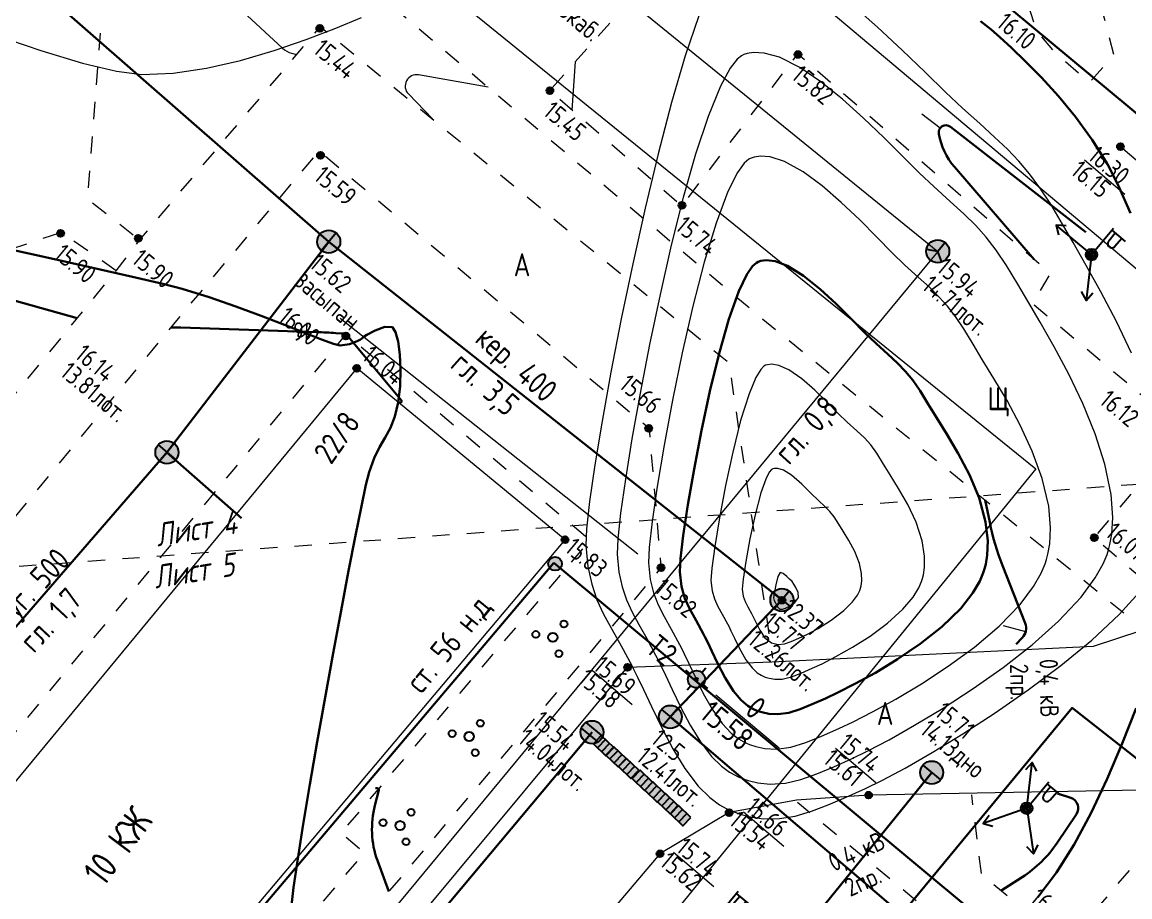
# Model space of a CAD drawing. Header units: metres. Extents: x 2491 to 4492, y 1184 to 2058.
# Drawn here: x 2693.58 to 2741.69, y 1856.69 to 1894.67 of the extents above; entities that cross this region are included whole.
import ezdxf
from ezdxf.enums import TextEntityAlignment as Align

# ---------------------------------------------------------------- set-up
doc = ezdxf.new("R2010")
doc.units = ezdxf.units.M
doc.linetypes.add('g5_01_5x1_5', pattern=[1.5, 0.75, -0.75])
for name, color, linetype, transparency in [('01_Геодезические пункты', 7, 'Continuous', 0.6), ('02_Сетка', 7, 'Continuous', 0.6), ('03_Здания и строения', 7, 'Continuous', 0.6), ('06_Инженерно-технические сооружения', 7, 'Continuous', 0.6), ('07_Объекты электропередачи', 7, 'Continuous', 0.6), ('10_Границы покрытий и угодий', 7, 'Continuous', 0.6), ('13_Растительность', 7, 'Continuous', 0.6), ('19_Горизонтали', 7, 'Continuous', 0.6), ('30_Канализация', 7, 'Continuous', 0.6), ('31_Водопровод', 7, 'Continuous', 0.6), ('32_Теплосеть', 7, 'Continuous', 0.6), ('33_Газопровод', 7, 'Continuous', 0.6), ('35_Телефон', 7, 'Continuous', 0.6), ('37_Кабель низкого напряжения', 7, 'Continuous', 0.6), ('44_Крышки колодцев', 7, 'Continuous', 0.6), ('61_Отметки высоты поверхности', 7, 'Continuous', 0.6)]:
    doc.layers.add(name, color=color, linetype=linetype, transparency=transparency)
doc.layers.add('rastr', color=7, linetype='Continuous')
doc.layers.add('Сети_Горизонтали.Вспомогательные', color=1, linetype='Continuous', lineweight=9)
doc.layers.add('Сети_Горизонтали.Основные', color=1, linetype='Continuous', lineweight=30)
doc.styles.add('LIKE11', font='GOST_0.TTF')
doc.styles.add('LIKE14', font='GOST_0.TTF')
doc.styles.add('LIKE17', font='GOST_0.TTF')
doc.styles.add('LIKE32', font='GOST_0.TTF')
doc.styles.add('LIKE36', font='GOST_0.TTF')
doc.styles.add('Line_GUGK', font='GOST_0.TTF')
doc.styles.add('pragmai.shx', font='GOST_0.TTF')
doc.styles.get("Standard").update_dxf_attribs({"font": 'GOST_0.TTF'})
doc.linetypes.add('g5_119_3', pattern='A,4,-1,[31,GUGK_2005.shx,S=0.1,R=0,X=0,Y=0],4,[31,GUGK_2005.shx,S=0.1,R=180,X=0,Y=0],-1', length=10)
doc.linetypes.add('g5_121_g', pattern='A,4,-0.4,["Г",Line_GUGK,S=1,R=0,X=0,Y=-0.5],-1.2,12', length=17.6)
doc.linetypes.add('g5_122_g', pattern='A,1,-1,1.5,-0.4,["Г",Line_GUGK,S=1,R=0,X=0,Y=-0.5],-1.5,1.5,-1,4,-1,4,-1,3', length=20.9)
doc.linetypes.add('g5_122_k', pattern='A,1,-1,1.5,-0.4,["К",Line_GUGK,S=1,R=0,X=0,Y=-0.5],-1.5,1.5,-1,4,-1,4,-1,3', length=20.9)
doc.linetypes.add('g5_122_kl', pattern='A,1,-1,1.5,-0.4,["Кл",Line_GUGK,S=1,R=0,X=0,Y=-0.5],-2.4,1.5,-1,4,-1,4,-1,3', length=21.8)
doc.linetypes.add('g5_122_t', pattern='A,1,-1,1.5,-0.4,["Т",Line_GUGK,S=1,R=0,X=0,Y=-0.5],-1.5,1.5,-1,4,-1,4,-1,3', length=20.9)
doc.linetypes.add('g5_122_v', pattern='A,1,-1,1.5,-0.4,["В",Line_GUGK,S=1,R=0,X=0,Y=-0.5],-1.5,1.5,-1,4,-1,4,-1,3', length=20.9)
doc.linetypes.add('g5_133_t', pattern='A,2,[27,GUGK_2005.shx,S=0.4,R=0,X=0,Y=0],2,-1,2,[27,GUGK_2005.shx,S=0.4,R=0,X=0,Y=0],2,-1,2,[27,GUGK_2005.shx,S=0.4,R=0,X=0,Y=0],2,-0.1,["V",Line_GUGK,S=1,R=0,X=0,Y=-0.5],-1', length=15.1)
doc.linetypes.add('g5_386_1', pattern='A,0,-0.75,[39,GUGK_2005.shx,S=0.5,R=0,X=0.55,Y=0],-0.75', length=1.5)

# ---------------------------------------------------------------- blocks, each defined once
blk = doc.blocks.new('g5_115_1')
at = {"color": 0}
for points in [[(0, 0), (2, 0)], [(1.647, -0.252), (2, 0), (1.647, 0.252)]]:
    blk.add_lwpolyline(points, dxfattribs=at)
blk = doc.blocks.new('g5_117kb')
h = blk.add_hatch(color=255)
h.paths.add_polyline_path([(0.037, 0.037), (0.461, 0.037, 0.367426), (0.037, 0.461)])
h.paths.add_polyline_path([(-0.038, 0.461, 0.367426), (-0.461, 0.037), (-0.038, 0.037)])
h.paths.add_polyline_path([(-0.038, -0.038), (-0.461, -0.038, 0.367426), (-0.038, -0.461)])
h.paths.add_polyline_path([(0.037, -0.461, 0.367426), (0.461, -0.038), (0.037, -0.038)])
at = {"color": 0}
for points in [[(0, 0.5), (0, -0.5)], [(-0.5, 0), (0.5, 0)]]:
    blk.add_lwpolyline(points, dxfattribs=at)
blk.add_circle((0, 0), 0.5, dxfattribs=at)
blk = doc.blocks.new('g5_330')
blk.add_hatch(color=0).paths.add_polyline_path([(0.15, 0, 1), (-0.15, 0, 1)])
at = {"color": 0}
blk.add_circle((0, 0), 0.15, dxfattribs=at)
blk = doc.blocks.new('g5_121_7c')
h = blk.add_hatch(color=0)
edge = h.paths.add_edge_path()
edge.add_arc((0, 0), 0.3, 0, 360)
at = {"color": 0}
blk.add_circle((0, 0), 0.3, dxfattribs=at)
blk = doc.blocks.new('g5_110_1c')
h = blk.add_hatch(color=255)
edge = h.paths.add_edge_path()
edge.add_arc((0, 0), 0.212, 0, 360)
edge = h.paths.add_edge_path(flags=16)
edge.add_arc((0, 0), 0.0975, 0, 360)
h = blk.add_hatch(color=0)
edge = h.paths.add_edge_path()
edge.add_arc((0, 0), 0.06, 0, 360)
at = {"color": 0}
for p, q in [((0, 0.25), (0, 1.5)), ((0, 1.375), (0.75, 1.375))]:
    blk.add_line(p, q, dxfattribs=at)
blk.add_lwpolyline([(0.2, 1.375), (0.2, 0.932, 1.040016), (0.55, 0.932), (0.55, 1.375)], format="xyb", dxfattribs=at)
for radius in [0.25, 0.06]:
    blk.add_circle((0, 0), radius, dxfattribs=at)
blk = doc.blocks.new('g5_117sv')
h = blk.add_hatch(color=255)
h.paths.add_polyline_path([(-0.038, 0.461, 0.390634), (-0.463, 0, 0.11106), (-0.418, -0.198), (-0.038, 0.022)])
h.paths.add_polyline_path([(0.037, 0.022), (0.418, -0.198, 0.11106), (0.463, 0, 0.390634), (0.037, 0.461)])
h.paths.add_polyline_path([(-0.38, -0.263, 0.524447), (0.38, -0.263), (0, -0.043)])
at = {"color": 0}
for points in [[(0, 0.5), (0, 0)], [(0, 0), (-0.433, -0.25)], [(0.433, -0.25), (0, 0)]]:
    blk.add_lwpolyline(points, dxfattribs=at)
blk.add_circle((0, 0), 0.5, dxfattribs=at)
blk = doc.blocks.new('g5_117v')
h = blk.add_hatch(color=255)
h.paths.add_polyline_path([(-0.461, 0.037), (0.461, 0.037, 0.921954)])
h.paths.add_polyline_path([(0.461, -0.037), (-0.461, -0.037, 0.921954)])
at = {"color": 0}
blk.add_line((-0.5, 0), (0.5, 0), dxfattribs=at)
blk.add_circle((0, 0), 0.5, dxfattribs=at)
blk = doc.blocks.new('g5_128a')
h = blk.add_hatch(color=255)
h.paths.add_polyline_path([(-0.1625, 0.2125), (-0.3375, 0.2125), (-0.3375, -0.2125), (-0.1625, -0.2125)])
h.paths.add_polyline_path([(0.0875, 0.2125), (-0.0875, 0.2125), (-0.0875, -0.2125), (0.0875, -0.2125)])
h.paths.add_polyline_path([(0.3375, 0.2125), (0.1625, 0.2125), (0.1625, -0.2125), (0.3375, -0.2125)])
at = {"color": 0}
blk.add_lwpolyline([(-0.375, -0.25), (0.375, -0.25), (0.375, 0.25), (-0.375, 0.25)], close=True, dxfattribs=at)
for points in [[(-0.125, -0.25), (-0.125, 0.25)], [(0.125, -0.25), (0.125, 0.25)]]:
    blk.add_lwpolyline(points, dxfattribs=at)
blk = doc.blocks.new('g5_117kl')
h = blk.add_hatch(color=255)
h.paths.add_polyline_path([(0.418, 0.198, 0.633652), (-0.418, 0.198)])
h.paths.add_polyline_path([(-0.446, 0.122, 0.067116), (-0.463, 0, 0.067116), (-0.446, -0.122), (0.446, -0.122, 0.067116), (0.463, 0, 0.067116), (0.446, 0.122)])
h.paths.add_polyline_path([(-0.418, -0.198, 0.633652), (0.418, -0.198)])
at = {"color": 0}
for p, q in [((-0.474, 0.16), (0.474, 0.16)), ((-0.474, -0.16), (0.474, -0.16))]:
    blk.add_line(p, q, dxfattribs=at)
blk.add_circle((0, 0), 0.5, dxfattribs=at)
blk = doc.blocks.new('g5_005_1')
h = blk.add_hatch(color=255)
edge = h.paths.add_edge_path()
edge.add_arc((0, 0), 0.338, 0, 360)
edge = h.paths.add_edge_path(flags=16)
edge.add_arc((0, 0), 0.1, 0, 360)
at = {"color": 0}
for p, q in [((0, 0.625), (0, 0.375)), ((-0.625, 0), (-0.375, 0)), ((0.375, 0), (0.625, 0)), ((0, -0.375), (0, -0.625))]:
    blk.add_line(p, q, dxfattribs=at)
for radius in [0.375, 0.0625]:
    blk.add_circle((0, 0), radius, dxfattribs=at)
blk = doc.blocks.new('g5_394')
at = {"color": 0}
for centre, radius in [((0, 0.75), 0.15), ((0, 0), 0.2), ((-0.65, -0.375), 0.15), ((0.65, -0.375), 0.15)]:
    blk.add_circle(centre, radius, dxfattribs=at)
blk = doc.blocks.new('g_scratch')
at = {"color": 0, "linetype": 'ByBlock', "lineweight": 15}
blk.add_line((0, 0), (1, 0), dxfattribs=at)
blk = doc.blocks.new('g5_012')
at = {"color": 92}
for points in [[(0, -1.5), (0, 1.5)], [(-1.5, 0), (1.5, 0)]]:
    blk.add_lwpolyline(points, dxfattribs=at)

msp = doc.modelspace()

# ---------------------------------------------------------------- linework, layer by layer
at = {"layer": '01_Геодезические пункты', "color": 7, "lineweight": 20, "flags": 128}
msp.add_lwpolyline([(2726.463, 1863.138), (2723.705, 1865.438)], dxfattribs=at)
at = {"layer": '03_Здания и строения', "color": 7, "linetype": 'Continuous', "lineweight": 20, "flags": 128}
msp.add_lwpolyline([(2708.114, 1879.638), (2681.342, 1847.259), (2689.946, 1839.928), (2717.162, 1872.192), (2708.114, 1879.638)], dxfattribs=at)
at = {"layer": '10_Границы покрытий и угодий', "color": 7, "linetype": 'Continuous', "lineweight": 20, "flags": 128}
for points in [[(2658.796, 1923.219), (2662.381, 1925.39), (2665.93, 1925.898), (2667.774, 1925.358), (2685.695, 1910.256), (2690.905, 1916.73), (2693.657, 1918.958), (2697.779, 1919.605), (2700.978, 1918.156), (2714.327, 1907.094), (2724.552, 1898.622), (2745.774, 1880.767), (2747.179, 1878.501), (2747.496, 1875.465), (2746.48, 1872.641)], [(2741.283, 1889.267), (2756.721, 1876.13), (2744.5, 1861.363), (2730.341, 1861.103)], [(2687.017, 1827.865), (2698.841, 1841.46), (2710.914, 1855.897), (2719.877, 1866.657), (2726.136, 1866.888), (2740.111, 1867.568), (2742.176, 1868.256), (2743.527, 1869.327), (2746.48, 1872.641)], [(2730.341, 1861.103), (2727.207, 1860.888), (2724.288, 1860.343), (2721.281, 1858.556), (2708.134, 1843.046), (2706.681, 1840.369), (2706.604, 1836.902), (2707.828, 1834.123), (2710.165, 1831.961), (2722.033, 1822.187), (2729.168, 1816.358), (2737.916, 1809.342), (2740.656, 1808.131), (2742.286, 1808.01), (2745.567, 1808.526), (2748.518, 1810.566), (2751.699, 1814.348)]]:
    msp.add_lwpolyline(points, dxfattribs=at)
at = {"layer": '10_Границы покрытий и угодий', "color": 7, "linetype": 'g5_01_5x1_5', "lineweight": 20, "flags": 128}
for points in [[(2678.769, 1891.119), (2678.769, 1891.119), (2680.292, 1899.048), (2688.233, 1902.055), (2689.414, 1902.631), (2690.846, 1903.538), (2696.649, 1910.6), (2695.267, 1919.112), (2696.517, 1919.315), (2698.735, 1908.792), (2703.811, 1904.766), (2713.36, 1907.722), (2714.6, 1906.688), (2704.687, 1903.402), (2699.7, 1897.546), (2695.639, 1901.467), (2693.994, 1899.261), (2697.144, 1896.566), (2696.409, 1887.009), (2698.692, 1885.217)], [(2681.523, 1913.586), (2675.535, 1906.371), (2667.88, 1896.826), (2659.805, 1886.837), (2653.271, 1878.576), (2661.112, 1872.228), (2672.361, 1862.893), (2679.689, 1856.825), (2686.177, 1864.573), (2692.571, 1872.321), (2700.366, 1881.796), (2706.481, 1889.078), (2720.81, 1877.036), (2721.324, 1870.968), (2714.314, 1862.619), (2707.75, 1854.834), (2706.306, 1856.068), (2708.432, 1858.588), (2707.435, 1859.455), (2718.246, 1872.165), (2707.639, 1881.118), (2681.194, 1849.304), (2674.374, 1854.828), (2663.242, 1863.649), (2654.456, 1870.826), (2648.189, 1875.832), (2642.693, 1880.102), (2646.614, 1885.108), (2649.24, 1882.938), (2654.421, 1889.414), (2660.407, 1896.311), (2665.798, 1902.752), (2671.259, 1909.088), (2670.243, 1909.943)], [(2745.562, 1880.677), (2743.2, 1877.632), (2737.47, 1882.432), (2738.237, 1883.746), (2727.258, 1893.301), (2722.217, 1886.685), (2716.493, 1891.7), (2720.589, 1896.294), (2712.66, 1903.252), (2707.777, 1896.951), (2725.753, 1881.767), (2742.062, 1868.503)], [(2737.995, 1899.606), (2737.16, 1898.328), (2737.01, 1896.243), (2737.612, 1894.332), (2738.376, 1893.407), (2739.941, 1892.063), (2741.004, 1893.245), (2740.34, 1895.755), (2741.269, 1896.866)], [(2688.118, 1872.241), (2688.118, 1872.241), (2697.668, 1883.878), (2698.692, 1885.217), (2706.529, 1894.472), (2724.275, 1879.885), (2726.168, 1867.048)], [(2697.668, 1883.878), (2695.289, 1885.539), (2686.082, 1882.458), (2682.687, 1885.014), (2681.146, 1882.983), (2683.142, 1881.268), (2680.691, 1878.222), (2688.118, 1872.241)], [(2743.383, 1869.499), (2740.147, 1872.28), (2746.29, 1879.577)], [(2744.564, 1861.271), (2738.965, 1854.654), (2735.25, 1857.63), (2734.822, 1861.121)], [(2738.201, 1851.742), (2727.25, 1860.78)]]:
    msp.add_lwpolyline(points, dxfattribs=at)
at = {"layer": '13_Растительность', "color": 92, "linetype": 'g5_386_1', "lineweight": 20, "flags": 128}
msp.add_lwpolyline([(2720.323, 1871.562), (2707.391, 1881.797)], dxfattribs=at)
at = {"layer": '19_Горизонтали', "color": 32, "linetype": 'Continuous', "lineweight": 20, "elevation": 15.5, "flags": 128}
for points in [[(2700.101, 1898.017), (2700.306, 1897.752, 0.061716), (2700.774, 1897.279), (2700.961, 1897.131, -0.020418), (2701.832, 1896.384), (2704.886, 1893.543, 0.118857), (2705.279, 1893.322), (2705.502, 1893.259)], [(2713.82, 1891.846), (2710.793, 1892.376, 0.726145), (2710.355, 1891.551), (2711.403, 1890.465)]]:
    msp.add_lwpolyline(points, format="xyb", dxfattribs=at)
msp.add_lwpolyline([(2717.471, 1890.843), (2717.616, 1892.959)], dxfattribs=at)
at = {"layer": '19_Горизонтали', "color": 32, "linetype": 'Continuous', "lineweight": 30, "elevation": 16, "flags": 128}
for points in [[(2737.53, 1884.362), (2734.078, 1888.381, -0.1328), (2733.39, 1889.821), (2733.39, 1889.821, -0.688861), (2733.894, 1890.127), (2739.786, 1885.549)], [(2689.296, 1883.534), (2690.335, 1883.32, -0.018166), (2692.396, 1882.819), (2695.97, 1881.809)], [(2709.915, 1878.156), (2710.018, 1878.157, 0.632364), (2710.055, 1878.237), (2707.742, 1881.024, -0.043239), (2707.707, 1881.075), (2707.707, 1881.075, 0.101622), (2707.666, 1881.121), (2707.663, 1881.123, 0.146732), (2707.6, 1881.146), (2707.211, 1881.171, 0.007304), (2706.363, 1881.212), (2700.474, 1881.411, 0.00783), (2700.193, 1881.416), (2700.053, 1881.416)], [(2735.41, 1873.912), (2735.603, 1872.951, 0.044539), (2736.157, 1871.077), (2737.149, 1868.565, -0.29873), (2737.018, 1867.935), (2736.746, 1867.663)], [(2708.927, 1861.409), (2709.006, 1861.402, -0.460395), (2709.066, 1861.318), (2708.903, 1860.657, 0.068878), (2708.777, 1859.451), (2708.777, 1859.451, 0.079637), (2709.008, 1858.263), (2709.503, 1856.913)], [(2736.094, 1856.954), (2737.011, 1857.542, 0.102486), (2738.536, 1859.035), (2739.371, 1860.277, 0.494077), (2739.133, 1860.982), (2738.553, 1861.179)]]:
    msp.add_lwpolyline(points, format="xyb", dxfattribs=at)
at = {"layer": '30_Канализация', "color": 12, "linetype": 'g5_122_k', "lineweight": 30, "flags": 128}
for points in [[(2656.538, 1866.179), (2659.526, 1870.089), (2650.095, 1878.437), (2655.308, 1886.527), (2665.239, 1898.583), (2674.321, 1911.158), (2675.361, 1912.684), (2679.173, 1916.236), (2681.025, 1918.091), (2691.359, 1928.733), (2695.139, 1929.831), (2702.081, 1924.072), (2714.541, 1913.921), (2726.996, 1903.173), (2744.335, 1888.751), (2756.73, 1878.662), (2759.877, 1882.381)], [(2675.361, 1912.684), (2706.897, 1885.137), (2726.577, 1869.579), (2721.732, 1864.5), (2752.843, 1837.961), (2757.485, 1834.508)], [(2699.867, 1875.989), (2706.897, 1885.137)], [(2683.191, 1856.743), (2699.867, 1875.989), (2703.109, 1873.128)]]:
    msp.add_lwpolyline(points, dxfattribs=at)
at = {"layer": '30_Канализация', "color": 42, "linetype": 'g5_122_kl', "lineweight": 30, "flags": 128}
msp.add_lwpolyline([(2687.637, 1827.219), (2718.331, 1863.837)], dxfattribs=at)
at = {"layer": '31_Водопровод', "color": 94, "linetype": 'g5_122_v', "lineweight": 30, "flags": 128}
msp.add_lwpolyline([(2689.816, 1840.367), (2704.828, 1827.234), (2733.084, 1862.084)], dxfattribs=at)
at = {"layer": '32_Теплосеть', "color": 5, "linetype": 'g5_122_t', "lineweight": 30, "flags": 128}
msp.add_lwpolyline([(2699.748, 1852.474), (2708.117, 1845.103), (2713.077, 1851.476), (2722.194, 1844.327), (2739.18, 1864.888), (2750.126, 1856.298)], dxfattribs=at)
at = {"layer": '33_Газопровод', "color": 132, "linetype": 'g5_121_g', "lineweight": 30, "flags": 128}
msp.add_lwpolyline([(2671.901, 1839.836), (2674.104, 1838.143), (2681.369, 1846.982), (2689.957, 1839.643), (2716.671, 1871.198)], dxfattribs=at)
at = {"layer": '33_Газопровод', "color": 132, "linetype": 'g5_122_g', "lineweight": 30, "flags": 128}
msp.add_lwpolyline([(2716.671, 1871.198), (2750.62, 1842.931)], dxfattribs=at)
at = {"layer": '35_Телефон', "color": 6, "linetype": 'g5_133_t', "lineweight": 20, "flags": 128}
msp.add_lwpolyline([(2717.327, 1897.732), (2733.348, 1884.718), (2698.664, 1842.789), (2687.456, 1830.004), (2676.277, 1833.712)], dxfattribs=at)
at = {"layer": '37_Кабель низкого напряжения', "color": 1, "linetype": 'g5_119_3', "lineweight": 20, "flags": 128}
msp.add_lwpolyline([(2709.163, 1924.267), (2696.502, 1908.58), (2737.612, 1875.269), (2688.064, 1814.474), (2693.037, 1810.512)], dxfattribs=at)
at = {"layer": '61_Отметки высоты поверхности', "color": 7, "linetype": 'Continuous', "lineweight": 5, "flags": 128}
for points in [[(2739.72, 1888.69), (2741.469, 1887.194)], [(2718.331, 1866.536), (2720.08, 1865.041)], [(2728.906, 1863.141), (2730.655, 1861.646)], [(2724.912, 1860.383), (2726.661, 1858.888)], [(2721.877, 1858.632), (2723.626, 1857.137)]]:
    msp.add_lwpolyline(points, dxfattribs=at)
at = {"layer": 'rastr', "color": 5, "linetype": 'g5_01_5x1_5', "lineweight": 20, "flags": 128}
msp.add_lwpolyline([(2627.623, 1866.212), (2792.724, 1878.331)], dxfattribs=at)
at = {"layer": 'Сети_Горизонтали.Вспомогательные', "color": 42, "linetype": 'Continuous', "lineweight": 9, "elevation": 15.5, "flags": 128}
for points in [[(2741.769, 1880.303), (2741.107, 1881.674), (2740.437, 1882.955), (2739.799, 1884.11), (2739.23, 1885.104), (2738.77, 1885.9), (2738.258, 1886.759), (2737.788, 1887.474), (2737.334, 1888.085), (2736.872, 1888.629), (2736.374, 1889.148), (2735.817, 1889.68), (2735.175, 1890.265), (2734.421, 1890.942), (2733.684, 1891.634), (2732.8, 1892.492), (2731.806, 1893.453), (2730.735, 1894.453), (2729.622, 1895.43)], [(2692.332, 1894.127), (2694.394, 1893.437), (2696.198, 1892.895), (2697.681, 1892.537), (2698.774, 1892.394), (2700.144, 1892.45), (2701.59, 1892.666), (2703.065, 1893.006), (2704.523, 1893.433), (2705.916, 1893.912), (2707.198, 1894.406), (2708.322, 1894.879)], [(2722.973, 1894.947), (2722.384, 1893.203), (2721.79, 1891.18), (2721.204, 1888.952), (2720.637, 1886.594), (2720.098, 1884.179), (2719.599, 1881.782), (2719.152, 1879.477), (2718.766, 1877.339), (2718.454, 1875.443), (2718.225, 1873.861), (2718.09, 1872.669), (2718.061, 1871.941), (2718.155, 1871.025), (2718.318, 1870.26), (2718.545, 1869.589), (2718.836, 1868.957), (2719.186, 1868.308), (2719.593, 1867.585), (2720.054, 1866.734), (2720.054, 1866.734), (2720.139, 1866.568), (2720.309, 1866.227), (2720.564, 1865.694), (2720.91, 1864.957), (2721.36, 1864.022), (2721.841, 1863.107), (2722.364, 1862.254), (2722.943, 1861.5), (2723.454, 1860.996), (2723.869, 1860.688), (2724.163, 1860.521), (2724.315, 1860.45), (2724.468, 1860.387), (2724.768, 1860.278), (2725.207, 1860.159), (2725.774, 1860.076), (2726.467, 1860.083), (2727.157, 1860.196), (2727.86, 1860.401), (2728.593, 1860.679), (2729.372, 1861.016), (2730.212, 1861.393), (2730.942, 1861.748), (2731.925, 1862.277), (2733.106, 1862.956), (2734.43, 1863.763), (2735.84, 1864.676), (2737.281, 1865.674), (2738.698, 1866.733), (2740.033, 1867.831), (2741.233, 1868.947), (2742.241, 1870.058)]]:
    msp.add_lwpolyline(points, dxfattribs=at)
at = {"layer": 'Сети_Горизонтали.Вспомогательные', "color": 42, "linetype": 'Continuous', "lineweight": 9, "flags": 128}
for points, elevation in [([(2721.095, 1867.186), (2721.166, 1867.047), (2721.309, 1866.76), (2721.524, 1866.312), (2721.815, 1865.693), (2722.193, 1864.906), (2722.597, 1864.138), (2723.037, 1863.421), (2723.523, 1862.787), (2723.952, 1862.363), (2724.302, 1862.105), (2724.548, 1861.965), (2724.676, 1861.905), (2724.823, 1861.844), (2725.111, 1861.743), (2725.529, 1861.639), (2726.07, 1861.582), (2726.733, 1861.627), (2727.4, 1861.781), (2728.093, 1862.025), (2728.83, 1862.337), (2729.633, 1862.697), (2730.311, 1863.024), (2731.235, 1863.51), (2732.344, 1864.136), (2733.58, 1864.882), (2734.883, 1865.727), (2736.193, 1866.651), (2737.451, 1867.635), (2738.596, 1868.658), (2739.57, 1869.699), (2740.186, 1870.533), (2740.533, 1871.151), (2740.701, 1871.557), (2740.766, 1871.758), (2740.823, 1871.981), (2740.905, 1872.441), (2740.949, 1873.16), (2740.877, 1874.165), (2740.608, 1875.47), (2740.183, 1876.796), (2739.645, 1878.11), (2739.04, 1879.377), (2738.41, 1880.564), (2737.802, 1881.635), (2737.259, 1882.557), (2736.825, 1883.295), (2736.337, 1884.109), (2735.891, 1884.772), (2735.454, 1885.331), (2734.996, 1885.838), (2734.484, 1886.341), (2733.886, 1886.889), (2733.17, 1887.532), (2732.555, 1888.116), (2731.826, 1888.842), (2731.008, 1889.656), (2730.126, 1890.503), (2729.207, 1891.33), (2728.274, 1892.083), (2727.355, 1892.706), (2726.473, 1893.146), (2725.812, 1893.33), (2725.351, 1893.352), (2725.063, 1893.304), (2724.926, 1893.261), (2724.829, 1893.214), (2724.63, 1893.056), (2724.325, 1892.669), (2723.905, 1891.897), (2723.369, 1890.579), (2722.828, 1888.937), (2722.294, 1887.049), (2721.776, 1884.99), (2721.284, 1882.838), (2720.829, 1880.669), (2720.42, 1878.558), (2720.067, 1876.583), (2719.781, 1874.819), (2719.571, 1873.344), (2719.447, 1872.233), (2719.42, 1871.563), (2719.5, 1870.793), (2719.636, 1870.15), (2719.827, 1869.586), (2720.071, 1869.054), (2720.365, 1868.509), (2720.707, 1867.902), (2721.095, 1867.186)], 15), ([(2722.136, 1867.638), (2722.202, 1867.509), (2722.335, 1867.242), (2722.534, 1866.824), (2722.805, 1866.246), (2723.163, 1865.521), (2723.552, 1864.83), (2723.986, 1864.213), (2724.374, 1863.799), (2724.692, 1863.549), (2724.919, 1863.415), (2725.038, 1863.36), (2725.176, 1863.303), (2725.447, 1863.211), (2725.839, 1863.126), (2726.346, 1863.099), (2726.973, 1863.187), (2727.615, 1863.384), (2728.3, 1863.665), (2729.053, 1864.001), (2729.667, 1864.291), (2730.511, 1864.721), (2731.524, 1865.277), (2732.643, 1865.941), (2733.804, 1866.7), (2734.947, 1867.536), (2736.008, 1868.434), (2736.924, 1869.378), (2737.511, 1870.157), (2737.845, 1870.748), (2738.01, 1871.144), (2738.073, 1871.343), (2738.13, 1871.565), (2738.21, 1872.016), (2738.248, 1872.711), (2738.165, 1873.658), (2737.885, 1874.854), (2737.455, 1876.036), (2736.928, 1877.174), (2736.355, 1878.239), (2735.789, 1879.199), (2735.28, 1880.026), (2734.88, 1880.689), (2734.485, 1881.349), (2734.123, 1881.886), (2733.77, 1882.339), (2733.398, 1882.749), (2732.983, 1883.157), (2732.499, 1883.601), (2731.919, 1884.122), (2731.363, 1884.657), (2730.7, 1885.329), (2729.956, 1886.079), (2729.158, 1886.844), (2728.33, 1887.564), (2727.498, 1888.177), (2726.689, 1888.622), (2726.075, 1888.816), (2725.642, 1888.846), (2725.37, 1888.804), (2725.24, 1888.763), (2725.143, 1888.715), (2724.946, 1888.55), (2724.644, 1888.139), (2724.234, 1887.322), (2723.717, 1885.938), (2723.206, 1884.242), (2722.714, 1882.332), (2722.252, 1880.305), (2721.832, 1878.26), (2721.466, 1876.295), (2721.166, 1874.506), (2720.943, 1872.993), (2720.811, 1871.853), (2720.779, 1871.184), (2720.859, 1870.467), (2721.001, 1869.882), (2721.203, 1869.366), (2721.461, 1868.861), (2721.773, 1868.305), (2722.136, 1867.638)], 14.5), ([(2724.218, 1868.543), (2724.268, 1868.446), (2724.366, 1868.244), (2724.516, 1867.927), (2724.725, 1867.494), (2725.015, 1866.981), (2725.282, 1866.629), (2725.508, 1866.419), (2725.673, 1866.311), (2725.76, 1866.269), (2725.849, 1866.233), (2726.02, 1866.179), (2726.268, 1866.135), (2726.589, 1866.141), (2726.992, 1866.234), (2727.419, 1866.398), (2727.894, 1866.61), (2728.321, 1866.811), (2728.926, 1867.121), (2729.643, 1867.526), (2730.41, 1868.013), (2731.162, 1868.569), (2731.835, 1869.179), (2732.273, 1869.698), (2732.522, 1870.101), (2732.642, 1870.374), (2732.687, 1870.511), (2732.727, 1870.67), (2732.776, 1870.991), (2732.779, 1871.481), (2732.673, 1872.14), (2732.405, 1872.951), (2732.044, 1873.719), (2731.648, 1874.416), (2731.277, 1875.012), (2730.991, 1875.478), (2730.702, 1875.949), (2730.438, 1876.309), (2730.161, 1876.615), (2729.833, 1876.927), (2729.417, 1877.302), (2729.026, 1877.682), (2728.548, 1878.168), (2728.012, 1878.691), (2727.446, 1879.182), (2726.881, 1879.571), (2726.449, 1879.763), (2726.146, 1879.814), (2725.957, 1879.795), (2725.868, 1879.768), (2725.799, 1879.731), (2725.659, 1879.593), (2725.443, 1879.239), (2725.15, 1878.533), (2724.787, 1877.366), (2724.442, 1875.996), (2724.128, 1874.547), (2723.862, 1873.142), (2723.659, 1871.905), (2723.532, 1870.959), (2723.498, 1870.427), (2723.552, 1869.979), (2723.654, 1869.622), (2723.801, 1869.301), (2723.99, 1868.96), (2724.218, 1868.543)], 13.5), ([(2725.26, 1868.995), (2725.294, 1868.927), (2725.363, 1868.784), (2725.469, 1868.56), (2725.621, 1868.261), (2725.844, 1867.936), (2726.122, 1867.724), (2726.417, 1867.648), (2726.697, 1867.672), (2726.987, 1867.77), (2727.315, 1867.914), (2727.657, 1868.078), (2728.154, 1868.345), (2728.721, 1868.699), (2729.274, 1869.12), (2729.648, 1869.494), (2729.86, 1869.79), (2729.96, 1869.993), (2729.994, 1870.095), (2730.02, 1870.199), (2730.047, 1870.409), (2730.037, 1870.73), (2729.944, 1871.159), (2729.74, 1871.678), (2729.487, 1872.154), (2729.238, 1872.561), (2729.046, 1872.872), (2728.847, 1873.19), (2728.662, 1873.424), (2728.449, 1873.637), (2728.166, 1873.892), (2727.845, 1874.208), (2727.442, 1874.61), (2727.001, 1874.992), (2726.65, 1875.212), (2726.403, 1875.291), (2726.252, 1875.29), (2726.182, 1875.271), (2726.132, 1875.242), (2726.031, 1875.126), (2725.874, 1874.822), (2725.664, 1874.225), (2725.411, 1873.276), (2725.186, 1872.236), (2725.007, 1871.255), (2724.891, 1870.476), (2724.857, 1870.048), (2724.899, 1869.745), (2724.982, 1869.508), (2725.104, 1869.278), (2725.26, 1868.995)], 13), ([(2726.301, 1869.447), (2726.313, 1869.424), (2726.343, 1869.365), (2726.4, 1869.266), (2726.483, 1869.178), (2726.606, 1869.175), (2726.735, 1869.219), (2726.902, 1869.305), (2727.144, 1869.471), (2727.302, 1869.68), (2727.289, 1869.908), (2727.19, 1870.122), (2727.101, 1870.266), (2727.018, 1870.382), (2726.915, 1870.482), (2726.798, 1870.599), (2726.64, 1870.734), (2726.496, 1870.773), (2726.4, 1870.592), (2726.309, 1870.232), (2726.241, 1869.866), (2726.216, 1869.67), (2726.247, 1869.556), (2726.301, 1869.447)], 12.5)]:
    msp.add_lwpolyline(points, close=True, dxfattribs=dict(at, elevation=elevation))
at = {"layer": 'Сети_Горизонтали.Основные', "color": 40, "linetype": 'Continuous', "lineweight": 30, "elevation": 16, "flags": 128}
for points in [[(2741.715, 1886.372), (2741.178, 1887.596), (2740.715, 1888.506), (2740.049, 1889.567), (2739.329, 1890.554), (2738.586, 1891.456), (2737.854, 1892.265), (2737.164, 1892.968), (2736.549, 1893.557), (2736.041, 1894.022), (2735.672, 1894.352), (2735.204, 1894.72)], [(2692.281, 1884.968), (2694.596, 1884.461), (2696.649, 1884.005), (2698.368, 1883.614), (2699.684, 1883.303), (2700.527, 1883.084), (2701.697, 1882.723), (2702.854, 1882.326), (2703.959, 1881.918), (2704.976, 1881.525), (2705.865, 1881.174), (2706.589, 1880.89), (2707.11, 1880.699), (2707.39, 1880.627), (2707.791, 1880.688), (2708.128, 1880.815), (2708.282, 1880.891), (2708.334, 1880.938), (2708.386, 1880.985), (2708.552, 1881.088), (2708.918, 1881.286), (2709.337, 1881.444), (2709.662, 1881.426), (2709.803, 1881.211), (2709.914, 1880.8), (2709.988, 1880.24), (2710.018, 1879.58), (2709.996, 1878.87), (2709.915, 1878.156), (2709.771, 1877.543), (2709.577, 1877.059), (2709.35, 1876.639), (2709.107, 1876.219), (2708.867, 1875.737), (2708.646, 1875.126), (2708.513, 1874.585), (2708.313, 1873.648), (2708.057, 1872.38), (2707.759, 1870.849), (2707.431, 1869.121), (2707.086, 1867.262), (2706.737, 1865.339), (2706.396, 1863.418), (2706.077, 1861.566), (2705.791, 1859.849), (2705.552, 1858.334), (2705.372, 1857.087), (2705.264, 1856.174)], [(2737.692, 1856.667), (2738.512, 1857.751), (2739.278, 1858.96), (2740.011, 1860.331), (2740.706, 1861.811), (2741.357, 1863.345), (2741.96, 1864.88)]]:
    msp.add_lwpolyline(points, dxfattribs=at)
at = {"layer": 'Сети_Горизонтали.Основные', "color": 40, "linetype": 'Continuous', "lineweight": 30, "elevation": 14, "flags": 128}
msp.add_lwpolyline([(2723.177, 1868.09), (2723.236, 1867.975), (2723.355, 1867.735), (2723.533, 1867.358), (2723.779, 1866.839), (2724.109, 1866.2), (2724.479, 1865.617), (2724.814, 1865.224), (2725.093, 1864.988), (2725.294, 1864.865), (2725.399, 1864.814), (2725.505, 1864.771), (2725.712, 1864.701), (2726.013, 1864.635), (2726.401, 1864.615), (2726.881, 1864.682), (2727.373, 1864.833), (2727.897, 1865.048), (2728.474, 1865.306), (2729.006, 1865.555), (2729.749, 1865.93), (2730.637, 1866.417), (2731.605, 1867.002), (2732.589, 1867.672), (2733.523, 1868.414), (2734.343, 1869.212), (2734.873, 1869.883), (2735.175, 1870.401), (2735.323, 1870.751), (2735.38, 1870.927), (2735.431, 1871.127), (2735.499, 1871.531), (2735.522, 1872.147), (2735.424, 1872.978), (2735.139, 1874.009), (2734.725, 1875.006), (2734.24, 1875.941), (2733.742, 1876.784), (2733.288, 1877.508), (2732.936, 1878.083), (2732.585, 1878.663), (2732.266, 1879.121), (2731.946, 1879.506), (2731.594, 1879.867), (2731.178, 1880.253), (2730.668, 1880.712), (2730.183, 1881.181), (2729.597, 1881.776), (2728.94, 1882.431), (2728.238, 1883.079), (2727.521, 1883.653), (2726.816, 1884.087), (2726.279, 1884.288), (2725.902, 1884.331), (2725.666, 1884.3), (2725.554, 1884.266), (2725.473, 1884.225), (2725.308, 1884.08), (2725.055, 1883.716), (2724.712, 1882.991), (2724.28, 1881.769), (2723.857, 1880.287), (2723.455, 1878.642), (2723.086, 1876.932), (2722.761, 1875.254), (2722.491, 1873.705), (2722.29, 1872.382), (2722.169, 1871.383), (2722.138, 1870.805), (2722.217, 1870.16), (2722.364, 1869.646), (2722.576, 1869.183), (2722.848, 1868.691), (2723.177, 1868.09)], close=True, dxfattribs=at)

# ---------------------------------------------------------------- block references
at = {"layer": '01_Геодезические пункты', "color": 7, "linetype": 'Continuous', "lineweight": 20, "rotation": 320.1837874390728}
msp.add_blockref('g5_005_1', (2722.868, 1866.135, 15.579), dxfattribs=at)
at = {"layer": '02_Сетка', "color": 92, "linetype": 'Continuous', "lineweight": 15, "ltscale": 0.5}
msp.add_blockref('g5_012', (2742.029, 1856.265), dxfattribs=at)
at = {"layer": '06_Инженерно-технические сооружения', "color": 7, "linetype": 'Continuous', "lineweight": 20}
for p, rotation in [((2718.832, 1863.251, 15.543), 136.1822775827436), ((2719.373, 1862.767, 15.543), 136.1822777777778), ((2719.922, 1862.261, 15.543), 136.1822777777778), ((2720.515, 1861.75, 15.532), 136.1822777777778), ((2721.067, 1861.241, 15.491), 136.1822777777778), ((2721.621, 1860.729, 15.504), 136.1822777777778), ((2722.18, 1860.216, 15.496), 136.1822777777778)]:
    msp.add_blockref('g5_128a', p, dxfattribs=dict(at, rotation=rotation))
at = {"layer": '07_Объекты электропередачи', "color": 7, "linetype": 'Continuous', "lineweight": 20}
for name, p, rotation in [('g5_115_1', (2740.025, 1884.575, 16.191), 140.3380663855544), ('g5_110_1c', (2740.025, 1884.575, 16.191), 320.1837874390728), ('g5_115_1', (2740.025, 1884.575, 16.191), 263.3256764300922), ('g5_115_1', (2737.211, 1860.534, 15.901), 83.32569191170344), ('g5_110_1c', (2737.211, 1860.534, 15.901), 320.1837874390728), ('g5_115_1', (2737.211, 1860.534, 15.901), 199.4144898756374), ('g5_115_1', (2737.211, 1860.534, 15.901), 278.4281535907176), ('g5_110_1c', (2723.716, 1855.778, 16.066), 320.2244407250127)]:
    msp.add_blockref(name, p, dxfattribs=dict(at, rotation=rotation))
at = {"layer": '13_Растительность', "color": 92, "linetype": 'Continuous', "lineweight": 20, "rotation": 320.2655211251469}
for p in [(2716.631, 1867.954), (2712.997, 1863.65), (2709.995, 1859.781)]:
    msp.add_blockref('g5_394', p, dxfattribs=at)
at = {"layer": '19_Горизонтали', "color": 32, "linetype": 'Continuous', "lineweight": -3}
for p, rotation in [((2733.449, 1890.065, 16), 142.0174323175422), ((2737.167, 1868.192, 16), 164.9582072489174)]:
    msp.add_blockref('g_scratch', p, dxfattribs=dict(at, rotation=rotation))
at = {"layer": '33_Газопровод', "color": 7, "linetype": 'Continuous', "lineweight": 20, "rotation": 140.2184697731875}
msp.add_blockref('g5_121_7c', (2716.726, 1871.152), dxfattribs=at)
at = {"layer": '44_Крышки колодцев', "color": 7, "linetype": 'Continuous', "lineweight": 20}
for name, p, rotation in [('g5_117kb', (2706.897, 1885.137, 15.62), 320.2248951599636), ('g5_117sv', (2733.348, 1884.718, 15.936), 320.1837874390728), ('g5_117kb', (2699.867, 1875.989, 16.144), 320.2244407250127), ('g5_117kb', (2726.577, 1869.579, 15.766), 320.1837874390728), ('g5_117kb', (2721.732, 1864.5, 12.504), 320.2244407250127), ('g5_117kl', (2718.331, 1863.837, 15.545), 320.2244407250127), ('g5_117v', (2733.084, 1862.084, 15.706), 320.1837874390728)]:
    msp.add_blockref(name, p, dxfattribs=dict(at, rotation=rotation))
at = {"layer": '61_Отметки высоты поверхности', "color": 7, "linetype": 'Continuous', "lineweight": 20}
for p, rotation in [((2706.51, 1894.399), 320.1837874390728), ((2727.278, 1893.265), 320.1837874390728), ((2716.5, 1891.697), 320.1837874390728), ((2741.283, 1889.267, 16.146), 320.1837874390728), ((2706.539, 1888.887), 320.1837874390728), ((2722.238, 1886.713), 320.1837874390728), ((2695.25, 1885.502), 320.1837874390728), ((2698.625, 1885.28), 320.1837874390728), ((2707.639, 1881.042), 320.1837874390728), ((2708.114, 1879.638, 16.042), 320.1837874390728), ((2720.793, 1877.034), 320.1837874390728), ((2740.147, 1872.28), 320.1837874390728), ((2717.162, 1872.192, 15.831), 320.1837874390728), ((2721.33, 1870.98), 320.1837874390728), ((2726.58, 1869.568, 12.366), 320.1837874390728), ((2719.877, 1866.657, 15.585), 320.1837874390728), ((2730.341, 1861.103, 15.611), 320.1837874390728), ((2724.288, 1860.343, 15.537), 320.2244407250127), ((2721.281, 1858.556, 15.621), 320.2244407250127)]:
    msp.add_blockref('g5_330', p, dxfattribs=dict(at, rotation=rotation))

# ---------------------------------------------------------------- texts
at = {"color": 7, "linetype": 'Continuous', "lineweight": 15, "ltscale": 0.5, "style": 'LIKE11'}
for s, rotation, p in [('14.15каб.', 320.1838, (2715.79, 1895.888)), ('15.62', 320.2249, (2706.002, 1884.061)), ('15.94', 320.1838, (2733.245, 1883.889)), ('засыпан', 320.2249, (2705.362, 1883.293)), ('14.71лот.', 320.1838, (2732.604, 1883.121)), ('16.14', 320.2244, (2695.817, 1880.13)), ('13.81лот.', 320.2244, (2695.177, 1879.362)), ('15.77', 320.1838, (2725.68, 1868.504)), ('12.26лот.', 320.1838, (2725.04, 1867.736)), ('15.71', 320.1838, (2733.163, 1864.597)), ('15.54', 320.2244, (2715.698, 1864.208)), ('14.13дно', 320.1838, (2732.522, 1863.829)), ('14.04лот.', 320.2244, (2715.058, 1863.439)), ('12.5', 320.2244, (2720.836, 1863.424)), ('12.41лот.', 320.2244, (2720.197, 1862.655))]:
    msp.add_text(s, height=0.8, rotation=rotation, dxfattribs=at).set_placement(p)
at = {"layer": '01_Геодезические пункты', "color": 7, "linetype": 'Continuous', "lineweight": 20, "ltscale": 0.5, "style": 'LIKE36'}
for s, p in [('T2', (2720.581, 1867.391)), ('0', (2724.914, 1864.689)), ('15.58', (2722.942, 1864.511))]:
    msp.add_text(s, height=1, rotation=320.1838, dxfattribs=at).set_placement(p)
at = {"layer": '03_Здания и строения', "color": 7, "linetype": 'Continuous', "lineweight": 15}
for s, height, rotation, style, p in [('22/8', 1, 54.9238, 'LIKE36', (2707, 1875.413)), ('10 КЖ', 1.2, 52.9965, 'LIKE14', (2697.121, 1857.085))]:
    msp.add_text(s, height=height, rotation=rotation, dxfattribs=dict(at, style=style)).set_placement(p)
at = {"layer": '07_Объекты электропередачи', "color": 7, "linetype": 'Continuous', "lineweight": 15, "style": 'LIKE11'}
for s, rotation, p in [('2пр.', 270.9892, (2736.48, 1866.8)), ('0,4 кВ', 270.9892, (2737.763, 1867.015)), ('0,4 кВ', 24.6977, (2728.834, 1857.762)), ('2пр.', 24.6977, (2729.547, 1856.674))]:
    msp.add_text(s, height=0.8, rotation=rotation, dxfattribs=at).set_placement(p)
at = {"layer": '10_Границы покрытий и угодий', "color": 7, "linetype": 'Continuous', "lineweight": 15, "style": 'LIKE11'}
for s, p in [('А', (2714.93, 1883.636)), ('Щ', (2735.504, 1877.82)), ('А', (2730.701, 1864.15))]:
    msp.add_text(s, height=1, dxfattribs=at).set_placement(p)
at = {"layer": '19_Горизонтали', "color": 32, "linetype": 'Continuous', "lineweight": 15, "style": 'pragmai.shx'}
msp.add_text('16', height=0.8, rotation=178.0684, dxfattribs=at).set_placement((2705.735, 1881.233, 16), align=Align.MIDDLE_CENTER)
at = {"layer": '30_Канализация', "color": 12, "linetype": 'Continuous', "lineweight": 15, "style": 'LIKE32'}
for s, rotation, p in [('кер. 400', 318.2899, (2713.192, 1880.823)), ('гл. 3,5', 318.2899, (2712.119, 1879.708)), ('чуг. 500', 46.9063, (2693.004, 1868.325)), ('гл. 1,7', 46.9063, (2694.092, 1867.225))]:
    msp.add_text(s, height=1, rotation=rotation, dxfattribs=at).set_placement(p)
at = {"layer": '33_Газопровод', "color": 132, "linetype": 'Continuous', "lineweight": 15, "style": 'LIKE32'}
msp.add_text('ст. 56 н.д', height=1, rotation=50.8451, dxfattribs=at).set_placement((2710.924, 1865.458))
at = {"layer": '35_Телефон', "color": 6, "linetype": 'Continuous', "lineweight": 15, "style": 'LIKE32'}
msp.add_text('гл. 0,8', height=1, rotation=47.8612, dxfattribs=at).set_placement((2726.888, 1875.397))
at = {"layer": '61_Отметки высоты поверхности', "color": 7, "linetype": 'Continuous', "lineweight": 15, "ltscale": 0.5, "style": 'LIKE17'}
for s, rotation, p in [('16.10', 320.1838, (2735.846, 1894.532)), ('15.44', 320.1838, (2706.168, 1893.383, -14.745)), ('15.82', 320.1838, (2726.936, 1892.249, -14.745)), ('15.45', 320.1838, (2716.158, 1890.681, -14.745)), ('16.30', 320.1838, (2739.81, 1888.751)), ('15.59', 320.1838, (2706.196, 1887.871, -14.745)), ('16.15', 320.1838, (2739.067, 1888.112)), ('15.74', 320.1838, (2721.896, 1885.697, -14.745)), ('15.90', 320.1838, (2694.908, 1884.486, -14.745)), ('15.90', 320.1838, (2698.283, 1884.264, -14.745)), ('16.00', 320.1838, (2704.65, 1881.754, -14.745)), ('16.04', 320.1838, (2708.29, 1880.071)), ('15.66', 320.1838, (2719.453, 1878.819, -14.745)), ('16.12', 320.1838, (2740.312, 1878.147, -14.745)), ('16.07', 320.1838, (2740.574, 1872.396, -14.745)), ('15.83', 320.1838, (2717.098, 1871.725)), ('15.82', 320.1838, (2720.988, 1869.964, -14.745)), ('12.37', 320.1838, (2726.516, 1869.101)), ('15.69', 320.1838, (2718.333, 1866.593)), ('15.58', 320.1838, (2717.663, 1866.042)), ('15.74', 320.1838, (2728.963, 1863.24)), ('15.61', 320.1838, (2728.32, 1862.555)), ('15.66', 320.2244, (2724.942, 1860.465)), ('15.54', 320.2244, (2724.224, 1859.875)), ('15.74', 320.2244, (2721.93, 1858.707)), ('15.62', 320.2244, (2721.217, 1858.089)), ('16.14', 320.1838, (2737.297, 1856.518, -14.745))]:
    msp.add_text(s, height=0.8, rotation=rotation, dxfattribs=at).set_placement(p)
at = {"layer": 'rastr', "color": 5, "linetype": 'Continuous', "lineweight": 15, "oblique": 15}
for s, p in [('Лист 4', (2699.453, 1871.895)), ('Лист 5', (2699.369, 1870.069))]:
    msp.add_text(s, height=1, rotation=9.3311, dxfattribs=at).set_placement(p)

doc.saveas('drawing.dxf')
